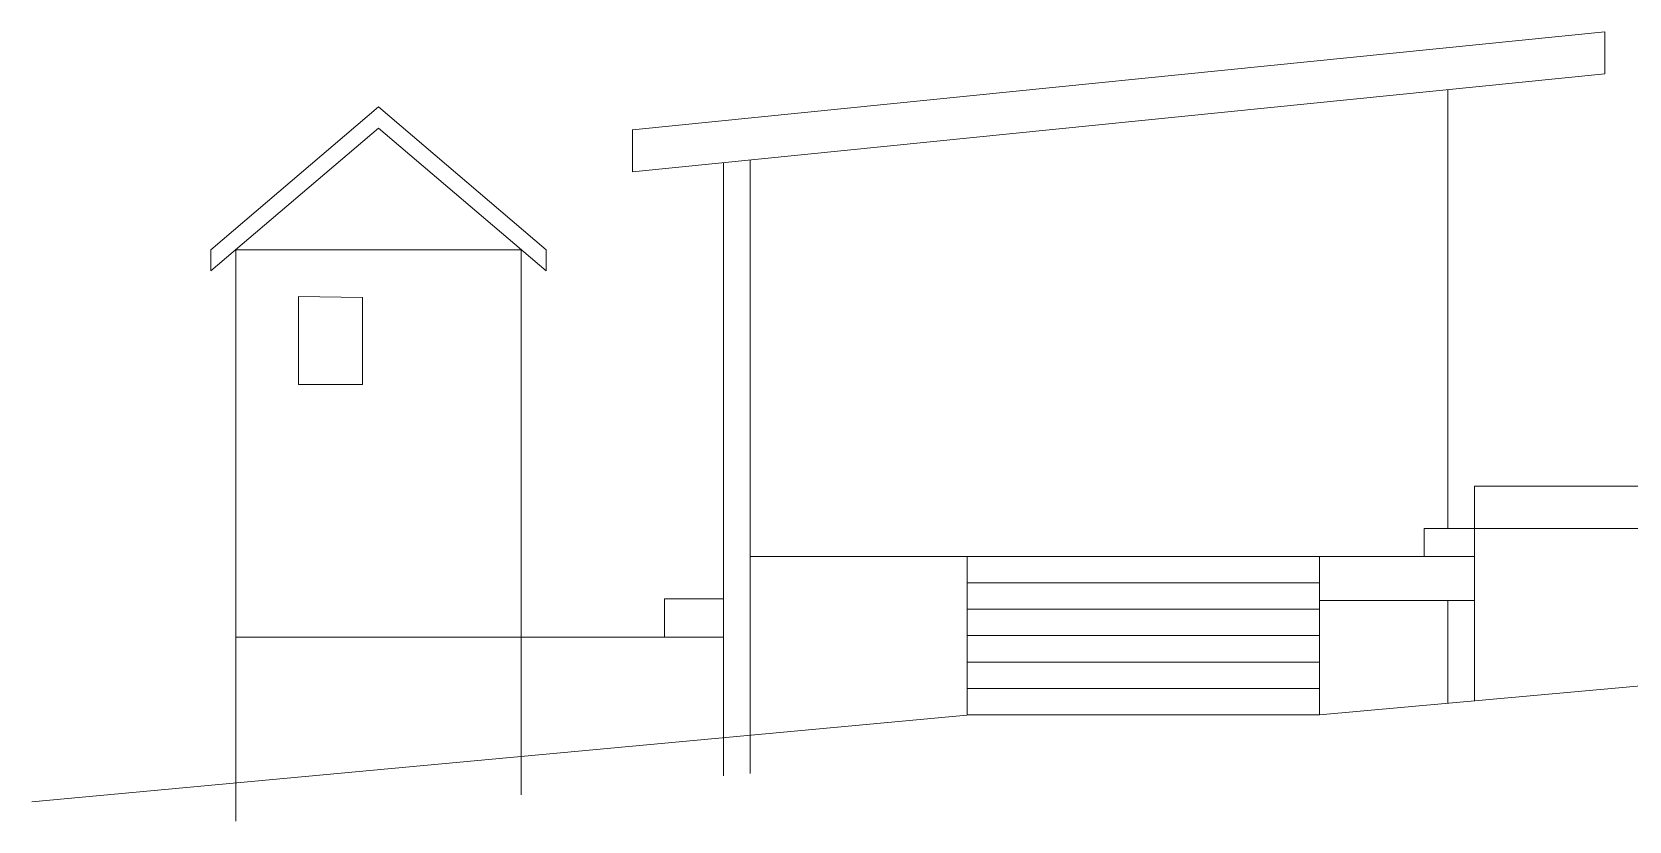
# Model space of a CAD drawing. Header units: millimetres. Extents: x -23978 to 678800, y -72710 to 21371.
# Drawn here: x 263177 to 272240, y 8667 to 13146 of the extents above; entities that cross this region are included whole.
import ezdxf

# ---------------------------------------------------------------- set-up
doc = ezdxf.new("R2010")
doc.units = ezdxf.units.MM
doc.header["$MEASUREMENT"] = 0
doc.layers.add('Main', color=6, linetype='Continuous', lineweight=13)

msp = doc.modelspace()

# ---------------------------------------------------------------- linework, layer by layer
at = {"layer": 'Main'}
for p, q in [((266585.2, 12590.5), (272102.8, 13146.5)), ((272102.8, 12908.6), (272102.8, 13146.5)), ((266585.2, 12352.6), (272102.8, 12908.6)), ((271212.1, 10327.1), (271212.1, 12818.8)), ((265144, 12720.5), (264192, 11910.6)), ((265144, 12720.5), (266095.9, 11910.6)), ((265144, 12599.6), (266095.9, 11789.7)), ((266585.2, 12352.6), (266585.2, 12593)), ((267253.3, 9928.2), (267253.3, 12419.9)), ((267102.2, 8923.4), (267102.2, 12404.7)), ((264192, 11789.7), (264192, 11910.6)), ((264334.1, 9493), (264334.1, 11910.6)), ((265953.9, 11910.6), (264334.1, 11910.6)), ((265953.9, 9493), (265953.9, 11910.6)), ((266095.9, 11789.7), (266095.9, 11910.6)), ((270484.1, 9269.9), (286706.3, 10736.8)), ((271363.2, 10568.8), (271363.2, 10327.1)), ((271363.2, 10327.1), (271078.5, 10327.1)), ((271078.5, 10327.1), (271078.5, 10169.9)), ((271363.2, 9349.4), (271363.2, 10327.1)), ((271212.1, 10169.9), (271363.2, 10169.9)), ((267253.3, 8937.4), (267253.3, 9928.2)), ((270484.1, 9919.9), (271363.2, 9919.9)), ((271212.1, 9335.8), (271212.1, 9919.9)), ((267102.2, 9710.6), (264334.1, 9710.6)), ((264334.1, 9493), (264334.1, 8667.3)), ((265953.9, 8817.1), (265953.9, 9493)), ((263177.2, 8777.2), (268503.7, 9269.9))]:
    msp.add_line(p, q, dxfattribs=at)
for points in [[(264192, 11789.7), (265144, 12599.6), (266095.9, 11789.7)], [(265052.2, 11638.8), (264690.7, 11644.7), (264690.7, 11145.5), (265052.2, 11145.5), (265052.2, 11638.8)], [(271363.2, 10327.1), (272662.7, 10327.1), (272662.7, 10568.8), (271363.2, 10568.8)], [(271212.1, 10169.9), (267253.3, 10169.9)], [(268484.1, 10169.9), (268484.1, 10019.9), (270484.1, 10019.9), (270484.1, 10169.9)], [(268484.1, 10019.9), (268484.1, 9869.9), (270484.1, 9869.9), (270484.1, 10019.9)], [(266765.9, 9710.6), (266765.9, 9928.2), (267102.2, 9928.2)], [(268484.1, 9869.9), (268484.1, 9719.9), (270484.1, 9719.9), (270484.1, 9869.9)], [(268484.1, 9719.9), (268484.1, 9569.9), (270484.1, 9569.9), (270484.1, 9719.9)], [(268484.1, 9569.9), (268484.1, 9419.9), (270484.1, 9419.9), (270484.1, 9569.9)], [(268484.1, 9419.9), (268484.1, 9269.9), (270484.1, 9269.9), (270484.1, 9419.9)]]:
    msp.add_lwpolyline(points, dxfattribs=at)

doc.saveas('drawing.dxf')
